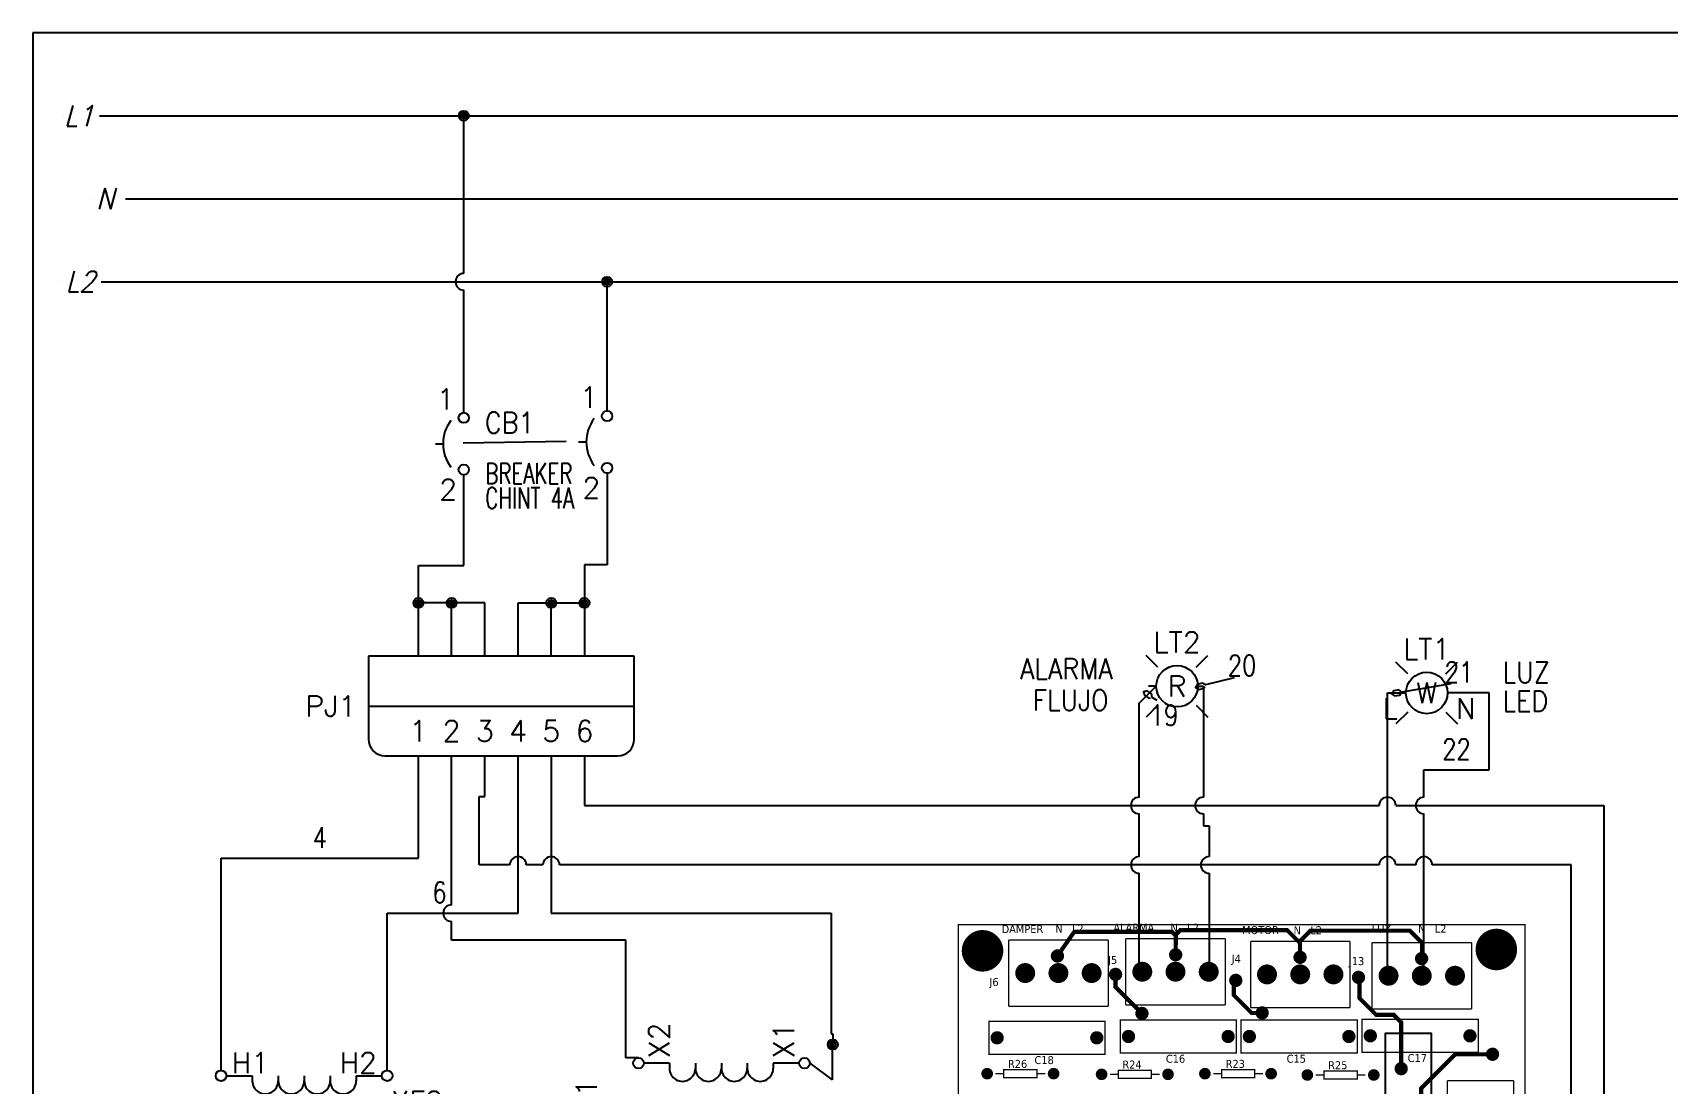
# Model space of a CAD drawing. Header units: millimetres. Extents: x 132.2 to 153, y 110.3 to 126.5.
# Drawn here: x 132.24 to 142.09, y 120.19 to 126.52 of the extents above; entities that cross this region are included whole.
import ezdxf
from ezdxf.enums import TextEntityAlignment as Align

# ---------------------------------------------------------------- set-up
doc = ezdxf.new("R2010")
doc.units = ezdxf.units.MM
doc.linetypes.add('HIDDEN2', pattern=[0.1875, 0.125, -0.0625])
for name, color, linetype in [('12632256', 7, 'Continuous'), ('LINK', 9, 'Continuous'), ('MISC', 7, 'Continuous'), ('SYMS', 7, 'Continuous'), ('TAGS', 250, 'Continuous'), ('WIRES', 7, 'Continuous')]:
    doc.layers.add(name, color=color, linetype=linetype)
for name, color, linetype, true_color in [('DESC', 7, 'Continuous', 0x000000), ('TERMS', 7, 'Continuous', 0x000000), ('WIRENO', 7, 'Continuous', 0x000000)]:
    doc.layers.add(name, color=color, linetype=linetype, true_color=true_color)
doc.styles.get("Standard").update_dxf_attribs({"font": 'tahoma.ttf'})
doc.styles.add('WD', font='romans.shx')

# ---------------------------------------------------------------- blocks, each defined once
blk = doc.blocks.new('VCB1')
at = {"linetype": 'HIDDEN2'}
blk.add_line((-0.1712, 0), (-0.125, 0), dxfattribs=at)
for centre in [(0, 0.1562), (0, -0.1562)]:
    blk.add_circle(centre, 0.0312)
blk.add_arc((0.1094, 0), 0.2344, 143.1301, 216.8699)
at = {"style": 'WD'}
for tag, p, width in [('INST', (0.2188, 0.3883), 0.7), ('LOC', (0.2188, 0.2188), 0.7), ('TAG1', (0.1269, 0.0644), 0.9), ('XREF', (0.1287, -0.09), 0.7), ('DESC1', (0.1287, -0.242), 0.7), ('DESC2', (0.1287, -0.3893), 0.7)]:
    blk.add_attdef(tag, p, '', height=0.125, dxfattribs=dict(at, width=width))
at = {"linetype": 'Continuous', "style": 'WD'}
for tag, height, flags, p in [('TERM01', 0.125, 8, (-0.055, 0.2066)), ('MFG', 0.01, 9, (-0.1421, -0.0881)), ('CAT', 0.01, 9, (-0.1421, -0.0731))]:
    blk.add_attdef(tag, text='', height=height, dxfattribs=dict(at, flags=flags)).set_placement(p, align=Align.RIGHT)
at = {"color": 7, "style": 'WD', "flags": 1}
for tag, p in [('X2TERM01', (0, 0.1875)), ('X8TERM02', (0, -0.1875))]:
    blk.add_attdef(tag, p, '', height=0.0125, dxfattribs=at)
at = {"style": 'WD', "width": 0.7}
blk.add_attdef('RATING1', text='', height=0.125, dxfattribs=at).set_placement((-0.1875, 0.0625), align=Align.RIGHT)
at = {"color": 7, "style": 'WD'}
for tag, p in [('X4LINK', (-0.25, 0)), ('X1LINK', (0, 0))]:
    blk.add_attdef(tag, p, '', height=0.01, dxfattribs=at)
at = {"linetype": 'Continuous', "style": 'WD', "flags": 9}
blk.add_attdef('ASSYCODE', text='', height=0.01, dxfattribs=at).set_placement((-0.1533, -0.1061), align=Align.CENTER)
at = {"style": 'WD', "flags": 9}
for tag, p in [('FAMILY', (-0.1421, -0.0365)), ('CONTACT', (-0.1288, -0.1291))]:
    blk.add_attdef(tag, text='', height=0.01, dxfattribs=at).set_placement(p, align=Align.RIGHT)
at = {"linetype": 'Continuous', "style": 'WD', "flags": 8}
blk.add_attdef('TERM02', text='', height=0.125, dxfattribs=at).set_placement((-0.0407, -0.2134), align=Align.TOP_RIGHT)
blk = doc.blocks.new('HT0_LGENERIC')
at = {"style": 'WD', "oblique": 15, "width": 0.9}
blk.add_attdef('COLOR', text='', height=0.125, dxfattribs=at).set_placement((0, 0), align=Align.MIDDLE_CENTER)
at = {"color": 7, "style": 'WD'}
for tag, p in [('X4_TINY_DOT_DONT_REMOVE', (-0.125, 0)), ('X1_TINY_DOT_DONT_REMOVE', (0.125, 0))]:
    blk.add_attdef(tag, p, '', height=0.0001, dxfattribs=at)
at = {"style": 'WD', "flags": 1}
for tag, p in [('X4TERM01', (-0.125, 0)), ('X1TERM01', (0.125, 0))]:
    blk.add_attdef(tag, p, '', height=0.01, dxfattribs=at)
blk = doc.blocks.new('WDDOT')
for radius in [0.03, 0.0187, 0.00929]:
    blk.add_circle((0, 0), radius)
blk = doc.blocks.new('VXF1D')
for p, q in [((0.1562, 0.5), (0.0322, 0.5)), ((0.625, 0.3125), (0.625, 0.4668)), ((0.3281, -0.3125), (0.3281, 0.3125)), ((0.4219, -0.3125), (0.4219, 0.3125)), ((0.625, 0.3125), (0.5938, 0.3125)), ((0.625, 0.1562), (0.5938, 0.1562)), ((0.028, -0.0476), (0.193, 0.0404)), ((0.0288, 0.0471), (0.193, -0.0404)), ((0.625, 0), (0.5938, 0)), ((0.625, -0.1562), (0.5938, -0.1562)), ((0.625, -0.3125), (0.5938, -0.3125)), ((0.625, -0.4688), (0.625, -0.3125)), ((0.1562, -0.5), (0.0322, -0.5))]:
    blk.add_line(p, q)
for centre in [(0, 0.499), (0.625, 0.499), (0, 0.0615), (0, -0.0635), (0, -0.501), (0.625, -0.501)]:
    blk.add_circle(centre, 0.0322)
for centre, start, end in [((0.1562, 0.4219), 270, 90.00104), ((0.1562, 0.2656), 270, 90.00104), ((0.5938, 0.2344), 90.00101, 270.00201), ((0.1562, 0.1094), 298.07133, 90.00104), ((0.5938, 0.0781), 90.00101, 270.00201), ((0.5938, -0.0781), 90.00101, 270.00201), ((0.1562, -0.1094), 269.99896, 61.92867), ((0.1562, -0.2656), 269.99896, 90), ((0.5938, -0.2344), 90.00101, 270.00201), ((0.1562, -0.4219), 269.99896, 90)]:
    blk.add_arc(centre, 0.0781, start, end)
at = {"style": 'WD'}
blk.add_attdef('TAG1', text='', height=0.125, dxfattribs=at).set_placement((0.375, 0.75), align=Align.CENTER)
at = {"style": 'WD', "width": 0.7}
for tag, p in [('RATING1', (0.3994, 0.5938)), ('INST', (0.4245, -0.5721)), ('LOC', (0.4245, -0.7417)), ('DESC1', (0.4245, -0.8979)), ('DESC2', (0.4245, -1.0542))]:
    blk.add_attdef(tag, text='', height=0.125, dxfattribs=at).set_placement(p, align=Align.CENTER)
at = {"style": 'WD'}
for tag, p, height, flags in [('X4TERM04', (-0.0322, 0.499), 0.0125, 1), ('X2TERM04', (0, 0.5312), 0.0125, 1), ('FAMILY', (0.3823, 0.5188), 0.01, 9), ('X2TERM07', (0.625, 0.5312), 0.0125, 1), ('X1TERM07', (0.6572, 0.499), 0.0125, 1), ('X4TERM03', (-0.0322, 0.0615), 0.0125, 1), ('X1TERM06', (0.6319, 0), 0.0125, 1), ('X4TERM02', (-0.0322, -0.0635), 0.0125, 1), ('X4TERM01', (-0.0322, -0.501), 0.0125, 1), ('X1TERM05', (0.6572, -0.501), 0.0125, 1), ('X8TERM01', (0, -0.5332), 0.0125, 1), ('X8TERM05', (0.625, -0.5332), 0.0125, 1)]:
    blk.add_attdef(tag, p, '', height=height, dxfattribs=dict(at, flags=flags))
at = {"linetype": 'Continuous', "style": 'WD', "flags": 9}
for tag, p in [('CAT', (0.4074, 0.4903)), ('ASSYCODE', (0.4053, 0.4526)), ('MFG', (0.4054, 0.4708))]:
    blk.add_attdef(tag, text='', height=0.01, dxfattribs=at).set_placement(p, align=Align.CENTER)
at = {"linetype": 'Continuous', "style": 'WD', "flags": 8}
for tag, p in [('TERM04', (0.0469, 0.4375)), ('TERM03', (0.0781, 0.2344)), ('TERM02', (0.0781, -0.1094))]:
    blk.add_attdef(tag, text='', height=0.125, dxfattribs=at).set_placement(p, align=Align.TOP_RIGHT)
for tag, p in [('TERM07', (0.6562, 0.4375)), ('TERM06', (0.6562, -0.0312))]:
    blk.add_attdef(tag, text='', height=0.125, dxfattribs=at).set_placement(p, align=Align.TOP_LEFT)
blk.add_attdef('TERM01', text='', height=0.125, dxfattribs=at).set_placement((0.0469, -0.4375), align=Align.RIGHT)
blk.add_attdef('TERM05', (0.6562, -0.4375), '', height=0.125, dxfattribs=at)
blk = doc.blocks.new('EPAD')
at = {"const_width": 0.5}
blk.add_lwpolyline([(-0.25, 0, 1), (0.25, 0, 1)], format="xyb", close=True, dxfattribs=at)
blk = doc.blocks.new('Tarjeta')
for points, const_width in [([(139.7882, 117.3529), (143.2012, 117.3529), (143.2012, 122.3209), (139.7882, 122.3209), (139.7882, 117.3529)], 0.008), ([(140.0912, 122.2289), (140.0912, 121.8289)], 0.008), ([(140.6912, 122.2289), (140.0912, 122.2289)], 0.008), ([(141.0972, 122.1389), (141.0982, 122.2539), (141.0752, 122.2769), (140.4862, 122.2769), (140.3852, 122.1319)], 0.025), ([(140.6912, 122.2289), (140.6912, 121.8289)], 0.008), ([(140.7962, 122.2369), (140.7962, 121.8369)], 0.008), ([(141.3962, 122.2369), (140.7962, 122.2369)], 0.008), ([(141.8402, 122.2159), (141.7692, 122.2869), (141.1252, 122.2869), (141.0982, 122.2599), (141.0982, 122.2539)], 0.025), ([(141.3962, 122.2369), (141.3962, 121.8369)], 0.008), ([(141.5482, 122.2209), (141.5482, 121.8209)], 0.008), ([(142.1472, 122.2209), (141.5482, 122.2209)], 0.008), ([(141.8462, 122.1239), (141.8462, 122.2099), (141.8402, 122.2159), (141.9082, 122.2839), (142.5072, 122.2839), (142.5802, 122.2109), (142.5802, 122.1299), (142.5782, 122.1159)], 0.025), ([(142.1472, 122.2209), (142.1472, 121.8209)], 0.008), ([(142.2792, 122.2129), (142.2792, 121.8129)], 0.008), ([(142.8792, 122.2129), (142.2792, 122.2129)], 0.008), ([(142.8792, 122.2129), (142.8792, 121.8129)], 0.008), ([(140.8942, 121.7859), (140.7352, 121.9449), (140.7352, 122.0209)], 0.025), ([(141.6182, 121.7889), (141.5542, 121.7889), (141.4472, 121.8959), (141.4472, 121.9729), (141.4592, 121.9849)], 0.025), ([(142.4552, 121.4529), (142.4552, 121.7319), (142.4102, 121.7769), (142.3052, 121.7769), (142.2042, 121.8779), (142.2042, 121.9969), (142.1982, 122.0029)], 0.025), ([(140.0912, 121.8289), (140.6912, 121.8289)], 0.008), ([(140.7962, 121.8369), (141.3962, 121.8369)], 0.008), ([(139.9722, 121.5389), (140.6722, 121.5389), (140.6722, 121.7389), (139.9722, 121.7389), (139.9722, 121.5389)], 0.008), ([(140.7632, 121.5469), (141.4632, 121.5469), (141.4632, 121.7469), (140.7632, 121.7469), (140.7632, 121.5469)], 0.008), ([(141.4912, 121.5469), (142.1902, 121.5469), (142.1902, 121.7469), (141.4912, 121.7469), (141.4912, 121.5469)], 0.008), ([(141.5482, 121.8209), (142.1472, 121.8209)], 0.008), ([(142.2192, 121.5509), (142.9192, 121.5509), (142.9192, 121.7509), (142.2192, 121.7509), (142.2192, 121.5509)], 0.008), ([(142.2792, 121.8129), (142.8792, 121.8129)], 0.008), ([(143.0052, 121.5399), (142.7812, 121.5399), (142.5752, 121.3339), (142.5752, 120.9669), (142.6572, 120.8849)], 0.025), ([(140.0622, 121.3979), (140.2622, 121.3979), (140.2622, 121.4479), (140.0622, 121.4479), (140.0622, 121.3979)], 0.008), ([(140.7512, 121.3939), (140.9512, 121.3939), (140.9512, 121.4439), (140.7512, 121.4439), (140.7512, 121.3939)], 0.008), ([(141.3732, 121.3979), (141.5722, 121.3979), (141.5722, 121.4479), (141.3732, 121.4479), (141.3732, 121.3979)], 0.008), ([(141.9902, 121.3899), (142.1902, 121.3899), (142.1902, 121.4399), (141.9902, 121.4399), (141.9902, 121.3899)], 0.008), ([(140.0122, 121.4229), (140.0622, 121.4229)], 0.008), ([(140.2622, 121.4229), (140.3122, 121.4229)], 0.008), ([(140.7012, 121.4189), (140.7512, 121.4189)], 0.008), ([(140.9512, 121.4189), (141.0012, 121.4189)], 0.008), ([(141.3232, 121.4229), (141.3732, 121.4229)], 0.008), ([(141.5722, 121.4229), (141.6222, 121.4229)], 0.008), ([(141.9402, 121.4149), (141.9902, 121.4149)], 0.008), ([(142.1902, 121.4149), (142.2402, 121.4149)], 0.008), ([(143.1332, 121.3809), (142.7332, 121.3809)], 0.008), ([(142.7332, 121.3809), (142.7332, 120.7809)], 0.008), ([(143.1332, 120.7809), (143.1332, 121.3809)], 0.008)]:
    blk.add_lwpolyline(points, dxfattribs=dict(const_width=const_width))
blk.add_lwpolyline([(142.6372, 120.1229), (142.6372, 121.6639), (142.3582, 121.6639), (142.3582, 120.1229), (142.6372, 120.1229)])
for centre, radius in [((139.9342, 122.1629), 0.03), ((140.3852, 122.1319), 0.025), ((141.0972, 122.1389), 0.025), ((141.8462, 122.1239), 0.025), ((142.5782, 122.1159), 0.025), ((143.0282, 122.1709), 0.03), ((140.1912, 122.0289), 0.03), ((140.3912, 122.0289), 0.03), ((140.5912, 122.0289), 0.03), ((140.7352, 122.0209), 0.025), ((140.8962, 122.0369), 0.03), ((141.0962, 122.0369), 0.03), ((141.2962, 122.0369), 0.03), ((141.6472, 122.0209), 0.03), ((141.8472, 122.0209), 0.03), ((142.0472, 122.0209), 0.03), ((142.1982, 122.0029), 0.025), ((142.3792, 122.0129), 0.03), ((142.5792, 122.0129), 0.03), ((142.7792, 122.0129), 0.03), ((141.4592, 121.9849), 0.025), ((140.8942, 121.7859), 0.025), ((141.6182, 121.7889), 0.025), ((140.0222, 121.6389), 0.025), ((140.6222, 121.6389), 0.025), ((140.8132, 121.6469), 0.025), ((141.4132, 121.6469), 0.025), ((141.5412, 121.6469), 0.025), ((142.1402, 121.6469), 0.025), ((142.2692, 121.6509), 0.025), ((142.8692, 121.6509), 0.025), ((143.0052, 121.5399), 0.025), ((139.9622, 121.4229), 0.025), ((140.3622, 121.4229), 0.025), ((140.6512, 121.4189), 0.025), ((141.0512, 121.4189), 0.025), ((141.2732, 121.4229), 0.025), ((141.6722, 121.4229), 0.025), ((141.8902, 121.4149), 0.025), ((142.2902, 121.4149), 0.025), ((142.4552, 121.4529), 0.025)]:
    blk.add_circle(centre, radius)
for p, xscale, yscale in [((139.9342, 122.1629), 0.25, 0.25), ((143.0282, 122.1709), 0.25, 0.25), ((140.3852, 122.1319), 0.08, 0.08), ((141.0972, 122.1389), 0.08, 0.08), ((141.8462, 122.1239), 0.08, 0.08), ((142.5782, 122.1159), 0.08, 0.08), ((140.1912, 122.0289), 0.12, 0.12), ((140.3912, 122.0289), 0.12, 0.12), ((140.5912, 122.0289), 0.12, 0.12), ((140.7352, 122.0209), 0.08, 0.08), ((140.8962, 122.0369), 0.12, 0.12), ((141.0962, 122.0369), 0.12, 0.12), ((141.2962, 122.0369), 0.12, 0.12), ((141.4592, 121.9849), 0.08, 0.08), ((141.6472, 122.0209), 0.12, 0.12), ((141.8472, 122.0209), 0.12, 0.12), ((142.0472, 122.0209), 0.12, 0.12), ((142.1982, 122.0029), 0.08, 0.08), ((142.3792, 122.0129), 0.12, 0.12), ((142.5792, 122.0129), 0.12, 0.12), ((142.7792, 122.0129), 0.12, 0.12), ((141.6182, 121.7889), 0.08, 0.08), ((140.8942, 121.7859), 0.08, 0.08), ((140.0222, 121.6389), 0.08, 0.08), ((140.6222, 121.6389), 0.08, 0.08), ((140.8132, 121.6469), 0.08, 0.08), ((141.4132, 121.6469), 0.08, 0.08), ((141.5412, 121.6469), 0.08, 0.08), ((142.1402, 121.6469), 0.08, 0.08), ((142.2692, 121.6509), 0.08, 0.08), ((142.8692, 121.6509), 0.08, 0.08), ((143.0052, 121.5399), 0.08, 0.08), ((139.9622, 121.4229), 0.07, 0.07), ((140.3622, 121.4229), 0.07, 0.07), ((140.6512, 121.4189), 0.07, 0.07), ((141.0512, 121.4189), 0.07, 0.07), ((141.2732, 121.4229), 0.07, 0.07), ((141.6722, 121.4229), 0.07, 0.07), ((141.8902, 121.4149), 0.07, 0.07), ((142.2902, 121.4149), 0.07, 0.07), ((142.4552, 121.4529), 0.08, 0.08)]:
    blk.add_blockref('EPAD', p, dxfattribs=dict(xscale=xscale, yscale=yscale))
at = {"layer": '12632256', "width": 1.041667}
for s, p in [('N   L2', (140.3722, 122.2729)), ('ALARMA', (140.7222, 122.2789)), ('N   L2', (141.0662, 122.2779)), ('N   L2', (142.5572, 122.2719)), ('DAMPER', (140.0492, 122.2699)), ('MOTOR', (141.4972, 122.2639)), ('N   L2', (141.8072, 122.2629)), ('LUZ', (142.2782, 122.2719)), ('J5', (140.6902, 122.0839)), ('J4', (141.4342, 122.0909)), ('J13', (142.1402, 122.0769)), ('J6', (139.9762, 121.9509)), ('C16', (141.0382, 121.4889)), ('C15', (141.7652, 121.4889)), ('C17', (142.4942, 121.4929)), ('R26', (140.0872, 121.4579)), ('C18', (140.2472, 121.4809)), ('R24', (140.7762, 121.4539)), ('R23', (141.3982, 121.4579)), ('R25', (142.0152, 121.4499))]:
    blk.add_text(s, height=0.048, dxfattribs=at).set_placement(p)
blk = doc.blocks.new('HLT1W')
for p, q in [((-0.1149, 0.1149), (-0.1856, 0.1856)), ((0.1149, 0.1149), (0.1856, 0.1856)), ((-0.1149, -0.1149), (-0.1856, -0.1856)), ((0.1149, -0.1149), (0.1856, -0.1856))]:
    blk.add_line(p, q)
blk.add_circle((0, 0), 0.125)
at = {"style": 'WD', "width": 0.7}
for tag, p in [('INST', (0.0055, 0.5282)), ('LOC', (0.0055, 0.3586))]:
    blk.add_attdef(tag, text='', height=0.125, dxfattribs=at).set_placement(p, align=Align.CENTER)
at = {"style": 'WD'}
blk.add_attdef('TAG1', text='', height=0.125, dxfattribs=at).set_placement((0, 0.2024), align=Align.CENTER)
at = {"linetype": 'Continuous', "style": 'WD', "flags": 9}
blk.add_attdef('ASSYCODE', text='', height=0.01, dxfattribs=at).set_placement((-0.001, 0.0957), align=Align.CENTER)
at = {"style": 'WD', "flags": 9}
blk.add_attdef('FAMILY', text='', height=0.01, dxfattribs=at).set_placement((-0.0053, 0.1606), align=Align.CENTER)
at = {"linetype": 'Continuous', "style": 'WD', "flags": 1}
for tag, p in [('MFG', (0, 0.1208)), ('CAT', (0, 0.1403))]:
    blk.add_attdef(tag, text='', height=0.01, dxfattribs=at).set_placement(p, align=Align.MIDDLE)
at = {"style": 'WD'}
for tag, p, width in [('DESC1', (1.125, 0), 0.9), ('WDTAGALT', (1.125, -0.3125), 0.7)]:
    blk.add_attdef(tag, p, '', height=0.125, dxfattribs=dict(at, width=width))
blk.add_attdef('COLOR', text='', height=0.125, dxfattribs=at).set_placement((0, 0), align=Align.MIDDLE)
at = {"style": 'WD', "flags": 1}
for tag, p in [('X4TERM01', (-0.125, 0)), ('X1TERM02', (0.125, 0))]:
    blk.add_attdef(tag, p, '', height=0.0125, dxfattribs=at)
at = {"linetype": 'Continuous', "style": 'WD', "flags": 8}
blk.add_attdef('TERM01', text='', height=0.125, dxfattribs=at).set_placement((-0.175, -0.0314), align=Align.TOP_RIGHT)
blk.add_attdef('TERM02', text='', height=0.125, dxfattribs=at).set_placement((0.175, -0.0314), align=Align.TOP_LEFT)
at = {"style": 'WD', "width": 0.9}
blk.add_attdef('DESC2', text='', height=0.125, dxfattribs=at).set_placement((1.125, -0.0312), align=Align.TOP_LEFT)
blk = doc.blocks.new('VCN1_1PJ_199C')
at = {"layer": 'SYMS'}
for p, q in [((-0.3, 0.3), (-0.3, -0.2)), ((1.3, 0.3), (-0.3, 0.3)), ((1.3, -0.2), (1.3, 0.3)), ((-0.3, 0), (1.3, 0)), ((-0.2, -0.3), (1.2, -0.3))]:
    blk.add_line(p, q, dxfattribs=at)
for centre, start, end in [((-0.2, -0.2), 180, 270), ((1.2, -0.2), 270, 0)]:
    blk.add_arc(centre, 0.1, start, end, dxfattribs=at)
at = {"style": 'WD', "flags": 1}
blk.add_attdef('WD_JUMPERS', (0, 0), '', height=0.01, dxfattribs=at)
at = {"layer": 'SYMS', "linetype": 'Continuous', "style": 'WD', "flags": 8}
for tag, p in [('TERMDESC01J', (-0.05, 0.4)), ('TERMDESC02J', (0.15, 0.4)), ('TERMDESC03J', (0.35, 0.4)), ('TERMDESC04J', (0.55, 0.4)), ('TERMDESC05J', (0.75, 0.4)), ('TERMDESC06J', (0.95, 0.4))]:
    blk.add_attdef(tag, p, '', height=0.1, rotation=90, dxfattribs=at)
for tag, p in [('X2WIRE01J', (0.05, 0.4)), ('X2WIRE02J', (0.25, 0.4)), ('X2WIRE03J', (0.45, 0.4)), ('X2WIRE04J', (0.65, 0.4)), ('X2WIRE05J', (0.85, 0.4)), ('X2WIRE06J', (1.05, 0.4))]:
    blk.add_attdef(tag, text='', height=0.1, rotation=90, dxfattribs=at).set_placement(p, align=Align.TOP_LEFT)
at = {"layer": 'SYMS', "style": 'WD', "width": 0.7}
for tag, p in [('INST', (-0.3812, 0.8123)), ('LOC', (-0.3812, 0.6427)), ('DESC1', (-0.375, 0.4687)), ('DESC2', (-0.375, 0.2875)), ('DESC3', (-0.375, 0.1125)), ('XREF', (-0.375, -0.2375))]:
    blk.add_attdef(tag, text='', height=0.125, dxfattribs=at).set_placement(p, align=Align.RIGHT)
at = {"layer": 'SYMS', "style": 'WD'}
for tag, p, flags in [('ACE_FLAG', (-0.2071, 0.4342), 9), ('FAMILY', (-0.1942, 0.4074), 9), ('X2TERM01J', (0, 0.3), 1), ('X2TERM02J', (0.2, 0.3), 1), ('X2TERM03J', (0.4, 0.3), 1), ('X2TERM04J', (0.6, 0.3), 1), ('X2TERM05J', (0.8, 0.3), 1), ('X2TERM06J', (1, 0.3), 1), ('WDBLKNAM', (0.175, 0.125), 9), ('GENDER', (0.1093, 0.0795), 9), ('X1LINK', (1.375, 0), 1), ('X8TERM01P', (0, -0.3), 1), ('X8TERM02P', (0.2, -0.3), 1), ('X8TERM03P', (0.4, -0.3), 1), ('X8TERM04P', (0.6, -0.3), 1), ('X8TERM05P', (0.8, -0.3), 1), ('X8TERM06P', (1, -0.3), 1)]:
    blk.add_attdef(tag, p, '', height=0.01, dxfattribs=dict(at, flags=flags))
at = {"layer": 'SYMS', "linetype": 'Continuous', "style": 'WD', "flags": 9}
for tag, p in [('ASSYCODE', (-0.1875, 0.3125)), ('MFG', (-0.1711, 0.3438)), ('CAT', (-0.1692, 0.3632))]:
    blk.add_attdef(tag, text='', height=0.01, dxfattribs=at).set_placement(p, align=Align.CENTER)
at = {"layer": 'SYMS', "color": 7, "style": 'WD'}
for tag, p in [('X2_TINY_DOT_DONT_REMOVE_01J', (0, 0.3)), ('X2_TINY_DOT_DONT_REMOVE_02J', (0.2, 0.3)), ('X2_TINY_DOT_DONT_REMOVE_03J', (0.4, 0.3)), ('X2_TINY_DOT_DONT_REMOVE_04J', (0.6, 0.3)), ('X2_TINY_DOT_DONT_REMOVE_05J', (0.8, 0.3)), ('X2_TINY_DOT_DONT_REMOVE_06J', (1, 0.3)), ('X8_TINY_DOT_DONT_REMOVE_01P', (0, -0.3)), ('X8_TINY_DOT_DONT_REMOVE_02P', (0.2, -0.3)), ('X8_TINY_DOT_DONT_REMOVE_03P', (0.4, -0.3)), ('X8_TINY_DOT_DONT_REMOVE_04P', (0.6, -0.3)), ('X8_TINY_DOT_DONT_REMOVE_05P', (0.8, -0.3)), ('X8_TINY_DOT_DONT_REMOVE_06P', (1, -0.3))]:
    blk.add_attdef(tag, p, '', height=0.0001, dxfattribs=at)
at = {"layer": 'SYMS', "linetype": 'Continuous', "style": 'WD'}
for tag, flags, p in [('TERM01J', 9, (0, 0.15)), ('TERM02J', 9, (0.2, 0.15)), ('TERM03J', 9, (0.4, 0.15)), ('TERM04J', 9, (0.6, 0.15)), ('TERM05J', 9, (0.8, 0.15)), ('TERM06J', 9, (1, 0.15)), ('TERM01P', 8, (0, -0.15)), ('TERM02P', 8, (0.2, -0.15)), ('TERM03P', 8, (0.4, -0.15)), ('TERM04P', 8, (0.6, -0.15)), ('TERM05P', 8, (0.8, -0.15)), ('TERM06P', 8, (1, -0.15))]:
    blk.add_attdef(tag, text='', height=0.125, dxfattribs=dict(at, flags=flags)).set_placement(p, align=Align.MIDDLE_CENTER)
at = {"layer": 'SYMS', "style": 'WD'}
blk.add_attdef('TAG1', text='', height=0.125, dxfattribs=at).set_placement((-0.375, -0.0625), align=Align.RIGHT)
at = {"layer": 'SYMS', "linetype": 'Continuous', "style": 'WD', "flags": 8}
for tag, p in [('TERMDESC01P', (-0.05, -0.4)), ('TERMDESC02P', (0.15, -0.4)), ('TERMDESC03P', (0.35, -0.4)), ('TERMDESC04P', (0.55, -0.4)), ('TERMDESC05P', (0.75, -0.4)), ('TERMDESC06P', (0.95, -0.4))]:
    blk.add_attdef(tag, text='', height=0.1, rotation=90, dxfattribs=at).set_placement(p, align=Align.RIGHT)
for tag, p in [('X8WIRE01P', (0.05, -0.4)), ('X8WIRE02P', (0.25, -0.4)), ('X8WIRE03P', (0.45, -0.4)), ('X8WIRE04P', (0.65, -0.4)), ('X8WIRE05P', (0.85, -0.4)), ('X8WIRE06P', (1.05, -0.4))]:
    blk.add_attdef(tag, text='', height=0.1, rotation=90, dxfattribs=at).set_placement(p, align=Align.TOP_RIGHT)
blk = doc.blocks.new('HXF1')
for p, q in [((-0.4688, 0), (-0.3125, 0)), ((-0.3125, 0), (-0.3125, -0.0312)), ((-0.1562, 0), (-0.1562, -0.0312)), ((0, 0), (0, -0.0312)), ((0.1562, 0), (0.1562, -0.0312)), ((0.3125, 0), (0.4668, 0)), ((0.3125, 0), (0.3125, -0.0312)), ((-0.3125, -0.2031), (0.3125, -0.2031)), ((-0.3125, -0.2969), (0.3125, -0.2969)), ((-0.3125, -0.5), (-0.3125, -0.4688)), ((-0.1562, -0.5), (-0.1562, -0.4688)), ((0, -0.5), (0, -0.4688)), ((0.1562, -0.5), (0.1562, -0.4688)), ((0.3125, -0.5), (0.3125, -0.4688)), ((-0.4688, -0.5), (-0.3125, -0.5)), ((0.3125, -0.5), (0.4668, -0.5))]:
    blk.add_line(p, q)
for centre in [(-0.501, 0), (0.499, 0), (-0.501, -0.5), (0.499, -0.5)]:
    blk.add_circle(centre, 0.0322)
for centre, start, end in [((-0.2344, -0.0312), 180, 0.00104), ((-0.0781, -0.0312), 180, 0.00104), ((0.0781, -0.0312), 180, 0.00104), ((0.2344, -0.0312), 180, 0.00104), ((-0.2344, -0.4688), 0.00101, 180.00201), ((-0.0781, -0.4688), 0.00101, 180.00201), ((0.0781, -0.4688), 0.00101, 180.00201), ((0.2344, -0.4688), 0.00101, 180.00201)]:
    blk.add_arc(centre, 0.0781, start, end)
at = {"style": 'WD', "width": 0.7}
for tag, p in [('INST', (-0.5912, 0.0061)), ('LOC', (-0.5912, -0.1635)), ('DESC1', (-0.5912, -0.3198)), ('DESC2', (-0.5912, -0.476))]:
    blk.add_attdef(tag, text='', height=0.125, dxfattribs=at).set_placement(p, align=Align.RIGHT)
at = {"linetype": 'Continuous', "style": 'WD', "flags": 8}
for tag, p in [('TERM03', (-0.0312, 0.0156)), ('TERM02', (0.4375, 0.0156))]:
    blk.add_attdef(tag, text='', height=0.125, dxfattribs=at).set_placement(p, align=Align.RIGHT)
blk.add_attdef('TERM01', (-0.4375, 0.0156), '', height=0.125, dxfattribs=at)
at = {"style": 'WD'}
for tag, p, height, flags in [('X4TERM01', (-0.5332, 0), 0.0125, 1), ('X2TERM01', (-0.501, 0.0322), 0.0125, 1), ('X2TERM03', (0, 0.0088), 0.0125, 1), ('X2TERM02', (0.499, 0.0322), 0.0125, 1), ('X1TERM02', (0.5312, 0), 0.0125, 1), ('FAMILY', (0.4604, -0.2468), 0.01, 9), ('X4TERM04', (-0.5332, -0.5), 0.0125, 1), ('X1TERM05', (0.5312, -0.5), 0.0125, 1), ('X8TERM04', (-0.501, -0.5322), 0.0125, 1), ('X8TERM06', (0, -0.5069), 0.0125, 1), ('X8TERM05', (0.499, -0.5322), 0.0125, 1)]:
    blk.add_attdef(tag, p, '', height=height, dxfattribs=dict(at, flags=flags))
blk.add_attdef('TAG1', (0.5244, -0.2188), '', height=0.125, dxfattribs=at)
at = {"linetype": 'Continuous', "style": 'WD', "flags": 9}
for tag, p in [('MFG', (0.4836, -0.2948)), ('CAT', (0.4855, -0.2754)), ('ASSYCODE', (0.4866, -0.3132))]:
    blk.add_attdef(tag, text='', height=0.01, dxfattribs=at).set_placement(p, align=Align.CENTER)
at = {"style": 'WD', "width": 0.7}
blk.add_attdef('RATING1', (0.5556, -0.375), '', height=0.125, dxfattribs=at)
at = {"linetype": 'Continuous', "style": 'WD', "flags": 8}
for tag, p in [('TERM06', (-0.0312, -0.5156)), ('TERM05', (0.4375, -0.5156))]:
    blk.add_attdef(tag, text='', height=0.125, dxfattribs=at).set_placement(p, align=Align.TOP_RIGHT)
blk.add_attdef('TERM04', text='', height=0.125, dxfattribs=at).set_placement((-0.4375, -0.5156), align=Align.TOP_LEFT)
blk = doc.blocks.new('HLT1R')
for p, q in [((-0.1149, 0.1149), (-0.1856, 0.1856)), ((0.1149, 0.1149), (0.1856, 0.1856)), ((-0.1149, -0.1149), (-0.1856, -0.1856)), ((0.1149, -0.1149), (0.1856, -0.1856))]:
    blk.add_line(p, q)
blk.add_circle((0, 0), 0.125)
at = {"style": 'WD', "width": 0.7}
for tag, p in [('INST', (0.0055, 0.5282)), ('LOC', (0.0055, 0.3586))]:
    blk.add_attdef(tag, text='', height=0.125, dxfattribs=at).set_placement(p, align=Align.CENTER)
at = {"style": 'WD'}
blk.add_attdef('TAG1', text='', height=0.125, dxfattribs=at).set_placement((0, 0.2024), align=Align.CENTER)
at = {"linetype": 'Continuous', "style": 'WD', "flags": 9}
blk.add_attdef('ASSYCODE', text='', height=0.01, dxfattribs=at).set_placement((-0.0032, 0.0979), align=Align.CENTER)
at = {"style": 'WD', "flags": 9}
blk.add_attdef('FAMILY', text='', height=0.01, dxfattribs=at).set_placement((-0.0053, 0.1606), align=Align.CENTER)
at = {"linetype": 'Continuous', "style": 'WD', "flags": 1}
for tag, p in [('MFG', (0, 0.1208)), ('CAT', (0, 0.1403))]:
    blk.add_attdef(tag, text='', height=0.01, dxfattribs=at).set_placement(p, align=Align.MIDDLE)
at = {"style": 'WD'}
for tag, p, width in [('DESC1', (1.125, 0), 0.9), ('WDTAGALT', (1.125, -0.3125), 0.7)]:
    blk.add_attdef(tag, p, '', height=0.125, dxfattribs=dict(at, width=width))
blk.add_attdef('COLOR', text='', height=0.125, dxfattribs=at).set_placement((0, 0), align=Align.MIDDLE)
at = {"style": 'WD', "flags": 1}
for tag, p in [('X4TERM01', (-0.125, 0)), ('X1TERM02', (0.125, 0))]:
    blk.add_attdef(tag, p, '', height=0.0125, dxfattribs=at)
at = {"linetype": 'Continuous', "style": 'WD', "flags": 8}
blk.add_attdef('TERM01', text='', height=0.125, dxfattribs=at).set_placement((-0.175, -0.0314), align=Align.TOP_RIGHT)
blk.add_attdef('TERM02', text='', height=0.125, dxfattribs=at).set_placement((0.175, -0.0314), align=Align.TOP_LEFT)
at = {"style": 'WD', "width": 0.9}
blk.add_attdef('DESC2', text='', height=0.125, dxfattribs=at).set_placement((1.125, -0.0312), align=Align.TOP_LEFT)
blk = doc.blocks.new('WD_WNH')
at = {"linetype": 'Continuous', "style": 'WD', "width": 0.8}
blk.add_attdef('WIRENO', text='', height=0.125, dxfattribs=at).set_placement((0, 0.0625), align=Align.CENTER)
at = {"style": 'WD', "flags": 1}
for tag, p in [('W01USER', (0, 0.0781)), ('W02USER', (0, 0.0703)), ('W03USER', (0, 0.0625)), ('W04USER', (0, 0.0547)), ('W05USER', (0, 0.0469)), ('W06USER', (0, 0.0391)), ('W07USER', (0, 0.0312)), ('W08USER', (0, 0.0234)), ('W09USER', (0, 0.0156)), ('W10USER', (0, 0.0078))]:
    blk.add_attdef(tag, text='', height=0.005, dxfattribs=at).set_placement(p, align=Align.CENTER)

msp = doc.modelspace()

# ---------------------------------------------------------------- linework, layer by layer
at = {"color": 7, "linetype": 'Continuous'}
for p, q in [((152.9873, 126.5212), (132.2373, 126.5212)), ((132.2373, 126.5212), (132.2373, 110.3362))]:
    msp.add_line(p, q, dxfattribs=at)
at = {"layer": 'LINK'}
msp.add_lwpolyline([(134.83, 124.05), (135.45, 124.06)], dxfattribs=at)
at = {"layer": 'WIRENO'}
for points in [[(139.4711, 122.635), (139.3, 122.5922), (139.281, 122.6036), (139.2507, 122.596), (139.2393, 122.577), (139.2583, 122.5657), (139.2886, 122.5732), (139.2943, 122.5827)], [(139.0077, 122.4992), (138.9789, 122.5177), (138.9743, 122.5393), (138.948, 122.5562), (138.9264, 122.5515), (138.9311, 122.5299), (138.9574, 122.513), (138.9681, 122.5154)], [(140.7763, 122.5984), (140.4815, 122.5493), (140.4635, 122.5621), (140.4327, 122.557), (140.4198, 122.539), (140.4378, 122.5262), (140.4686, 122.5313), (140.4751, 122.5403)]]:
    msp.add_lwpolyline(points, dxfattribs=at)
at = {"layer": 'WIRES'}
for p, q in [((132.6404, 126.0208), (151.9193, 126.0208)), ((134.8331, 125.0708), (134.8331, 126.0208)), ((132.7967, 125.5213), (151.9225, 125.5213)), ((132.6492, 125.0208), (151.9193, 125.0208)), ((135.6959, 124.2433), (135.6959, 125.0208)), ((134.8331, 124.2328), (134.8331, 124.9708)), ((134.8331, 123.3114), (134.8331, 123.8578)), ((135.6959, 123.8683), (135.6959, 123.3167)), ((134.5596, 122.765), (134.5596, 123.3114)), ((134.5596, 123.3114), (134.8331, 123.3114)), ((135.6959, 123.3167), (135.5596, 123.3167)), ((135.5596, 123.3167), (135.5596, 122.765)), ((134.7596, 123.0865), (134.5596, 123.0865)), ((134.7596, 122.765), (134.7596, 123.0865)), ((134.9596, 123.0865), (134.7596, 123.0865)), ((134.9596, 122.765), (134.9596, 123.0865)), ((135.1596, 122.765), (135.1596, 123.0865)), ((135.1596, 123.0865), (135.3596, 123.0865)), ((135.3596, 122.765), (135.3596, 123.0865)), ((135.3596, 123.0865), (135.5596, 123.0865)), ((139.0027, 122.5846), (138.9027, 122.4846)), ((139.0027, 122.5846), (138.9561, 122.5846)), ((139.2527, 122.5846), (139.2866, 122.5846)), ((139.2866, 122.5846), (139.2866, 121.9161)), ((140.3948, 120.87), (140.3948, 122.5442)), ((140.3948, 122.5442), (140.5065, 122.5442)), ((141.0065, 122.5442), (140.7565, 122.5442)), ((141.0065, 122.0807), (141.0065, 122.5442)), ((138.8997, 121.9161), (138.8997, 122.4846)), ((134.5596, 121.548), (134.5596, 122.165)), ((134.7596, 121.2678), (134.7596, 122.165)), ((134.9596, 121.9209), (134.9596, 122.165)), ((135.1596, 121.2178), (135.1596, 122.165)), ((135.3596, 122.165), (135.3596, 121.2172)), ((135.5596, 122.165), (135.5596, 121.8661)), ((140.6149, 121.9161), (140.6149, 122.0807)), ((140.6149, 122.0807), (141.0065, 122.0807)), ((134.9265, 121.508), (134.9265, 121.9209)), ((134.9265, 121.9209), (134.9596, 121.9209)), ((135.5596, 121.8661), (140.3448, 121.8661)), ((140.4448, 121.8661), (141.6976, 121.8661)), ((141.6976, 121.8661), (141.6976, 119.9337)), ((138.8997, 121.6864), (138.8997, 121.8161)), ((139.2866, 121.8161), (139.2866, 121.7427)), ((139.2866, 121.7427), (139.3205, 121.7427)), ((139.3205, 121.7427), (139.3205, 121.558)), ((140.6149, 120.8677), (140.6149, 121.8161)), ((138.8997, 121.558), (138.8997, 121.6864)), ((133.3712, 120.2707), (133.3712, 121.548)), ((133.3712, 121.548), (134.5596, 121.548)), ((135.1096, 121.508), (134.9265, 121.508)), ((135.3096, 121.508), (135.2096, 121.508)), ((140.3448, 121.508), (135.4096, 121.508)), ((138.8997, 120.8881), (138.8997, 121.458)), ((139.3205, 121.458), (139.3205, 120.9007)), ((140.5649, 121.508), (140.4448, 121.508)), ((141.5004, 121.508), (140.6649, 121.508)), ((141.5004, 120.1292), (141.5004, 121.508)), ((134.3712, 120.2707), (134.3712, 121.2178)), ((134.3712, 121.2178), (135.1596, 121.2178)), ((134.7596, 121.0555), (134.7596, 121.1678)), ((135.3596, 121.2172), (137.0455, 121.2172)), ((137.0455, 121.2172), (137.0455, 120.4905)), ((135.8092, 121.0555), (134.7596, 121.0555)), ((135.8092, 120.346), (135.8092, 121.0555)), ((137.0455, 120.4905), (137.0548, 120.4905)), ((137.0548, 120.4905), (137.0548, 120.4266)), ((137.0548, 120.4266), (137.0517, 120.4266)), ((137.0517, 120.4266), (137.0517, 120.2138)), ((135.8849, 120.346), (135.8092, 120.346)), ((136.9171, 120.3138), (136.9171, 120.3242)), ((136.9171, 120.3138), (137.0517, 120.2138))]:
    msp.add_line(p, q, dxfattribs=at)
for centre, start, end in [((134.8331, 125.0208), 90, 270), ((138.8997, 121.8661), 90, 270), ((139.2866, 121.8661), 90, 270), ((140.3948, 121.8661), 0, 180), ((140.6149, 121.8661), 90, 270), ((135.1596, 121.508), 0, 180), ((135.3596, 121.508), 0, 180), ((138.8997, 121.508), 90, 270), ((139.3205, 121.508), 90, 270), ((140.3948, 121.508), 0, 180), ((140.6149, 121.508), 0, 180), ((134.7596, 121.2178), 90, 270)]:
    msp.add_arc(centre, 0.05, start, end, dxfattribs=at)

# ---------------------------------------------------------------- block references
ref = msp.add_blockref('VCN1_1PJ_199C', (134.5596, 122.465))
ref.add_attrib('TAG1', 'PJ1', dxfattribs={"layer": 'TAGS', "height": 0.125, "style": 'WD'}).set_placement((134.1846, 122.4025), align=Align.RIGHT)
ref.add_attrib('X8_TINY_DOT_DONT_REMOVE_01P', '.', (134.5596, 122.165), dxfattribs={"layer": 'MISC', "color": 7, "height": 0.0001, "style": 'WD'})
ref.add_attrib('X2_TINY_DOT_DONT_REMOVE_01J', '.', (134.5596, 122.765), dxfattribs={"layer": 'MISC', "color": 7, "height": 0.0001, "style": 'WD'})
ref.add_attrib('TERM01P', '1', dxfattribs={"layer": 'TERMS', "linetype": 'Continuous', "height": 0.125, "style": 'WD', "flags": 8}).set_placement((134.5596, 122.315), align=Align.MIDDLE_CENTER)
ref.add_attrib('X8_TINY_DOT_DONT_REMOVE_02P', '.', (134.7596, 122.165), dxfattribs={"layer": 'MISC', "color": 7, "height": 0.0001, "style": 'WD'})
ref.add_attrib('X2_TINY_DOT_DONT_REMOVE_02J', '.', (134.7596, 122.765), dxfattribs={"layer": 'MISC', "color": 7, "height": 0.0001, "style": 'WD'})
ref.add_attrib('TERM02P', '2', dxfattribs={"layer": 'TERMS', "linetype": 'Continuous', "height": 0.125, "style": 'WD', "flags": 8}).set_placement((134.7596, 122.315), align=Align.MIDDLE_CENTER)
ref.add_attrib('X8_TINY_DOT_DONT_REMOVE_03P', '.', (134.9596, 122.165), dxfattribs={"layer": 'MISC', "color": 7, "height": 0.0001, "style": 'WD'})
ref.add_attrib('X2_TINY_DOT_DONT_REMOVE_03J', '.', (134.9596, 122.765), dxfattribs={"layer": 'MISC', "color": 7, "height": 0.0001, "style": 'WD'})
ref.add_attrib('TERM03P', '3', dxfattribs={"layer": 'TERMS', "linetype": 'Continuous', "height": 0.125, "style": 'WD', "flags": 8}).set_placement((134.9596, 122.315), align=Align.MIDDLE_CENTER)
ref.add_attrib('X8_TINY_DOT_DONT_REMOVE_04P', '.', (135.1596, 122.165), dxfattribs={"layer": 'MISC', "color": 7, "height": 0.0001, "style": 'WD'})
ref.add_attrib('X2_TINY_DOT_DONT_REMOVE_04J', '.', (135.1596, 122.765), dxfattribs={"layer": 'MISC', "color": 7, "height": 0.0001, "style": 'WD'})
ref.add_attrib('TERM04P', '4', dxfattribs={"layer": 'TERMS', "linetype": 'Continuous', "height": 0.125, "style": 'WD', "flags": 8}).set_placement((135.1596, 122.315), align=Align.MIDDLE_CENTER)
ref.add_attrib('X8_TINY_DOT_DONT_REMOVE_05P', '.', (135.3596, 122.165), dxfattribs={"layer": 'MISC', "color": 7, "height": 0.0001, "style": 'WD'})
ref.add_attrib('X2_TINY_DOT_DONT_REMOVE_05J', '.', (135.3596, 122.765), dxfattribs={"layer": 'MISC', "color": 7, "height": 0.0001, "style": 'WD'})
ref.add_attrib('TERM05P', '5', dxfattribs={"layer": 'TERMS', "linetype": 'Continuous', "height": 0.125, "style": 'WD', "flags": 8}).set_placement((135.3596, 122.315), align=Align.MIDDLE_CENTER)
ref.add_attrib('X8_TINY_DOT_DONT_REMOVE_06P', '.', (135.5596, 122.165), dxfattribs={"layer": 'MISC', "color": 7, "height": 0.0001, "style": 'WD'})
ref.add_attrib('X2_TINY_DOT_DONT_REMOVE_06J', '.', (135.5596, 122.765), dxfattribs={"layer": 'MISC', "color": 7, "height": 0.0001, "style": 'WD'})
ref.add_attrib('TERM06P', '6', dxfattribs={"layer": 'TERMS', "linetype": 'Continuous', "height": 0.125, "style": 'WD', "flags": 8}).set_placement((135.5596, 122.315), align=Align.MIDDLE_CENTER)
msp.add_blockref('Tarjeta', (-1.9776, -1.1721))
at = {"layer": 'SYMS'}
ref = msp.add_blockref('HT0_LGENERIC', (132.5154, 126.0208), dxfattribs=at)
ref.add_attrib('X1_TINY_DOT_DONT_REMOVE', '.', (132.6444, 126.0208), dxfattribs={"layer": 'MISC', "color": 7, "height": 0.0001, "style": 'WD'})
ref.add_attrib('X4_TINY_DOT_DONT_REMOVE', '.', (132.4198, 126.0208), dxfattribs={"layer": 'MISC', "color": 7, "height": 0.0001, "style": 'WD'})
ref.add_attrib('COLOR', 'L1', dxfattribs={"layer": 'MISC', "height": 0.125, "style": 'WD', "oblique": 15, "width": 0.9}).set_placement((132.5154, 126.0208), align=Align.MIDDLE_CENTER)
for p in [(134.8331, 126.0208), (135.6959, 125.0208), (134.5596, 123.0865), (134.7596, 123.0865), (135.3596, 123.0865), (135.5596, 123.0865), (137.0548, 120.4266)]:
    msp.add_blockref('WDDOT', p, dxfattribs=at)
ref = msp.add_blockref('HT0_LGENERIC', (132.6717, 125.5213), dxfattribs=at)
ref.add_attrib('X1_TINY_DOT_DONT_REMOVE', '.', (132.7739, 125.5213), dxfattribs={"layer": 'MISC', "color": 7, "height": 0.0001, "style": 'WD'})
ref.add_attrib('X4_TINY_DOT_DONT_REMOVE', '.', (132.6029, 125.5213), dxfattribs={"layer": 'MISC', "color": 7, "height": 0.0001, "style": 'WD'})
ref.add_attrib('COLOR', 'N', dxfattribs={"layer": 'MISC', "height": 0.125, "style": 'WD', "oblique": 15, "width": 0.9}).set_placement((132.6717, 125.5213), align=Align.MIDDLE_CENTER)
ref = msp.add_blockref('HT0_LGENERIC', (132.5242, 125.022), dxfattribs=at)
ref.add_attrib('X1_TINY_DOT_DONT_REMOVE', '.', (132.6576, 125.022), dxfattribs={"layer": 'MISC', "color": 7, "height": 0.0001, "style": 'WD'})
ref.add_attrib('X4_TINY_DOT_DONT_REMOVE', '.', (132.4126, 125.022), dxfattribs={"layer": 'MISC', "color": 7, "height": 0.0001, "style": 'WD'})
ref.add_attrib('COLOR', 'L2', dxfattribs={"layer": 'MISC', "height": 0.125, "style": 'WD', "oblique": 15, "width": 0.9}).set_placement((132.5242, 125.022), align=Align.MIDDLE_CENTER)
ref = msp.add_blockref('VCB1', (134.8331, 124.0453), dxfattribs=at)
ref.add_attrib('DESC2', 'CHINT 4A', (134.9618, 123.6559), dxfattribs={"layer": 'DESC', "height": 0.125, "style": 'WD', "width": 0.7})
ref.add_attrib('DESC1', 'BREAKER', (134.9618, 123.8033), dxfattribs={"layer": 'DESC', "height": 0.125, "style": 'WD', "width": 0.7})
ref.add_attrib('TAG1', 'CB1', (134.96, 124.1096), dxfattribs={"layer": 'TAGS', "height": 0.125, "style": 'WD', "width": 0.9})
ref.add_attrib('TERM02', '2', dxfattribs={"layer": 'TERMS', "linetype": 'Continuous', "height": 0.125, "style": 'WD', "flags": 8}).set_placement((134.7924, 123.8318), align=Align.TOP_RIGHT)
ref.add_attrib('TERM01', '1', dxfattribs={"layer": 'TERMS', "linetype": 'Continuous', "height": 0.125, "style": 'WD', "flags": 8}).set_placement((134.7781, 124.2519), align=Align.RIGHT)
ref = msp.add_blockref('VCB1', (135.6959, 124.0558), dxfattribs=at)
ref.add_attrib('TERM02', '2', dxfattribs={"layer": 'TERMS', "linetype": 'Continuous', "height": 0.125, "style": 'WD', "flags": 8}).set_placement((135.6552, 123.8424), align=Align.TOP_RIGHT)
ref.add_attrib('TERM01', '1', dxfattribs={"layer": 'TERMS', "linetype": 'Continuous', "height": 0.125, "style": 'WD', "flags": 8}).set_placement((135.6409, 124.2625), align=Align.RIGHT)
ref = msp.add_blockref('HLT1R', (139.1277, 122.5846), dxfattribs=at)
ref.add_attrib('DESC2', 'FLUJO', dxfattribs={"layer": 'DESC', "height": 0.125, "style": 'WD', "width": 0.9}).set_placement((138.2575, 122.5625), align=Align.TOP_LEFT)
ref.add_attrib('DESC1', 'ALARMA', (138.1816, 122.6275), dxfattribs={"layer": 'DESC', "height": 0.125, "style": 'WD', "width": 0.9})
ref.add_attrib('TAG1', 'LT2', dxfattribs={"layer": 'TAGS', "height": 0.125, "style": 'WD'}).set_placement((139.1277, 122.787), align=Align.CENTER)
ref.add_attrib('COLOR', 'R', dxfattribs={"layer": 'MISC', "height": 0.125, "style": 'WD'}).set_placement((139.1277, 122.5846), align=Align.MIDDLE)
ref = msp.add_blockref('HLT1W', (140.6315, 122.5442), dxfattribs=at)
ref.add_attrib('DESC2', 'LED', dxfattribs={"layer": 'DESC', "height": 0.125, "style": 'WD', "width": 0.9}).set_placement((141.0877, 122.5576), align=Align.TOP_LEFT)
ref.add_attrib('DESC1', 'LUZ ', (141.0877, 122.6059), dxfattribs={"layer": 'DESC', "height": 0.125, "style": 'WD', "width": 0.9})
ref.add_attrib('TERM02', 'N', dxfattribs={"layer": 'TERMS', "linetype": 'Continuous', "height": 0.125, "style": 'WD', "flags": 8}).set_placement((140.8065, 122.5128), align=Align.TOP_LEFT)
ref.add_attrib('TERM01', 'L', dxfattribs={"layer": 'TERMS', "linetype": 'Continuous', "height": 0.125, "style": 'WD', "flags": 8}).set_placement((140.4565, 122.5128), align=Align.TOP_RIGHT)
ref.add_attrib('TAG1', 'LT1', dxfattribs={"layer": 'TAGS', "height": 0.125, "style": 'WD'}).set_placement((140.6315, 122.7465), align=Align.CENTER)
ref.add_attrib('COLOR', 'W', dxfattribs={"layer": 'MISC', "height": 0.125, "style": 'WD'}).set_placement((140.6315, 122.5442), align=Align.MIDDLE)
ref = msp.add_blockref('VXF1D', (136.3839, 119.6888), dxfattribs=dict(at, rotation=90))
ref.add_attrib('TERM03', 'H2', dxfattribs={"layer": 'TERMS', "linetype": 'Continuous', "height": 0.125, "rotation": 90, "style": 'WD', "flags": 8}).set_placement((136.1495, 119.767), align=Align.TOP_RIGHT)
ref.add_attrib('TERM05', 'X1', (136.8214, 120.3451), dxfattribs={"layer": 'TERMS', "linetype": 'Continuous', "height": 0.125, "rotation": 90, "style": 'WD', "flags": 8})
ref.add_attrib('TERM07', 'X2', dxfattribs={"layer": 'TERMS', "linetype": 'Continuous', "height": 0.125, "rotation": 90, "style": 'WD', "flags": 8}).set_placement((135.9464, 120.3451), align=Align.TOP_LEFT)
ref.add_attrib('TAG1', 'XF1', dxfattribs={"layer": 'TAGS', "height": 0.125, "rotation": 90, "style": 'WD'}).set_placement((135.6339, 120.0638), align=Align.CENTER)
ref.add_attrib('TERM02', 'H3', dxfattribs={"layer": 'TERMS', "linetype": 'Continuous', "height": 0.125, "rotation": 90, "style": 'WD', "flags": 8}).set_placement((136.4933, 119.767), align=Align.TOP_RIGHT)
ref.add_attrib('TERM04', 'H4', dxfattribs={"layer": 'TERMS', "linetype": 'Continuous', "height": 0.125, "rotation": 90, "style": 'WD', "flags": 8}).set_placement((135.9464, 119.7357), align=Align.TOP_RIGHT)
ref.add_attrib('TERM01', 'H1', dxfattribs={"layer": 'TERMS', "linetype": 'Continuous', "height": 0.125, "rotation": 90, "style": 'WD', "flags": 8}).set_placement((136.8214, 119.7357), align=Align.RIGHT)
ref = msp.add_blockref('HXF1', (133.8722, 120.2385), dxfattribs=at)
ref.add_attrib('TERM04', 'X1', dxfattribs={"layer": 'TERMS', "linetype": 'Continuous', "height": 0.125, "style": 'WD', "flags": 8}).set_placement((133.4347, 119.7228), align=Align.TOP_LEFT)
ref.add_attrib('TERM05', 'X2', dxfattribs={"layer": 'TERMS', "linetype": 'Continuous', "height": 0.125, "style": 'WD', "flags": 8}).set_placement((134.3097, 119.7228), align=Align.TOP_RIGHT)
ref.add_attrib('TAG1', 'XF2', (134.3966, 120.0197), dxfattribs={"layer": 'TAGS', "height": 0.125, "style": 'WD'})
ref.add_attrib('DESC1', 'TRANSFORMADOR', dxfattribs={"layer": 'DESC', "height": 0.125, "style": 'WD', "width": 0.7}).set_placement((133.281, 119.9187), align=Align.RIGHT)
ref.add_attrib('DESC2', '24VAC', dxfattribs={"layer": 'DESC', "height": 0.125, "style": 'WD', "width": 0.7}).set_placement((133.281, 119.7624), align=Align.RIGHT)
ref.add_attrib('TERM02', 'H2', dxfattribs={"layer": 'TERMS', "linetype": 'Continuous', "height": 0.125, "style": 'WD', "flags": 8}).set_placement((134.3097, 120.2541), align=Align.RIGHT)
ref.add_attrib('TERM01', 'H1', (133.4347, 120.2541), dxfattribs={"layer": 'TERMS', "linetype": 'Continuous', "height": 0.125, "style": 'WD', "flags": 8})
at = {"layer": 'WIRENO'}
ref = msp.add_blockref('WD_WNH', (139.2696, 122.5846), dxfattribs=at)
ref.add_attrib('WIRENO', '20', dxfattribs={"linetype": 'Continuous', "height": 0.125, "style": 'WD', "width": 0.8}).set_placement((139.5196, 122.6471), align=Align.CENTER)
ref = msp.add_blockref('WD_WNH', (140.4507, 122.5442), dxfattribs=at)
ref.add_attrib('WIRENO', '21', dxfattribs={"linetype": 'Continuous', "height": 0.125, "style": 'WD', "width": 0.8}).set_placement((140.8257, 122.6067), align=Align.CENTER)
ref = msp.add_blockref('WD_WNH', (138.9527, 122.5346), dxfattribs=at)
ref.add_attrib('WIRENO', '19', dxfattribs={"linetype": 'Continuous', "height": 0.125, "style": 'WD', "width": 0.8}).set_placement((139.0497, 122.4721), align=Align.TOP_CENTER)
ref = msp.add_blockref('WD_WNH', (140.8107, 122.0807), dxfattribs=at)
ref.add_attrib('WIRENO', '22', dxfattribs={"linetype": 'Continuous', "height": 0.125, "style": 'WD', "width": 0.8}).set_placement((140.8107, 122.1432), align=Align.CENTER)
ref = msp.add_blockref('WD_WNH', (133.9654, 121.548), dxfattribs=at)
ref.add_attrib('WIRENO', '4', dxfattribs={"linetype": 'Continuous', "height": 0.125, "style": 'WD', "width": 0.8}).set_placement((133.9654, 121.6105), align=Align.CENTER)
ref = msp.add_blockref('WD_WNH', (134.6866, 121.2178), dxfattribs=at)
ref.add_attrib('WIRENO', '6', dxfattribs={"linetype": 'Continuous', "height": 0.125, "style": 'WD', "width": 0.8}).set_placement((134.6866, 121.2803), align=Align.CENTER)

doc.saveas('drawing.dxf')
